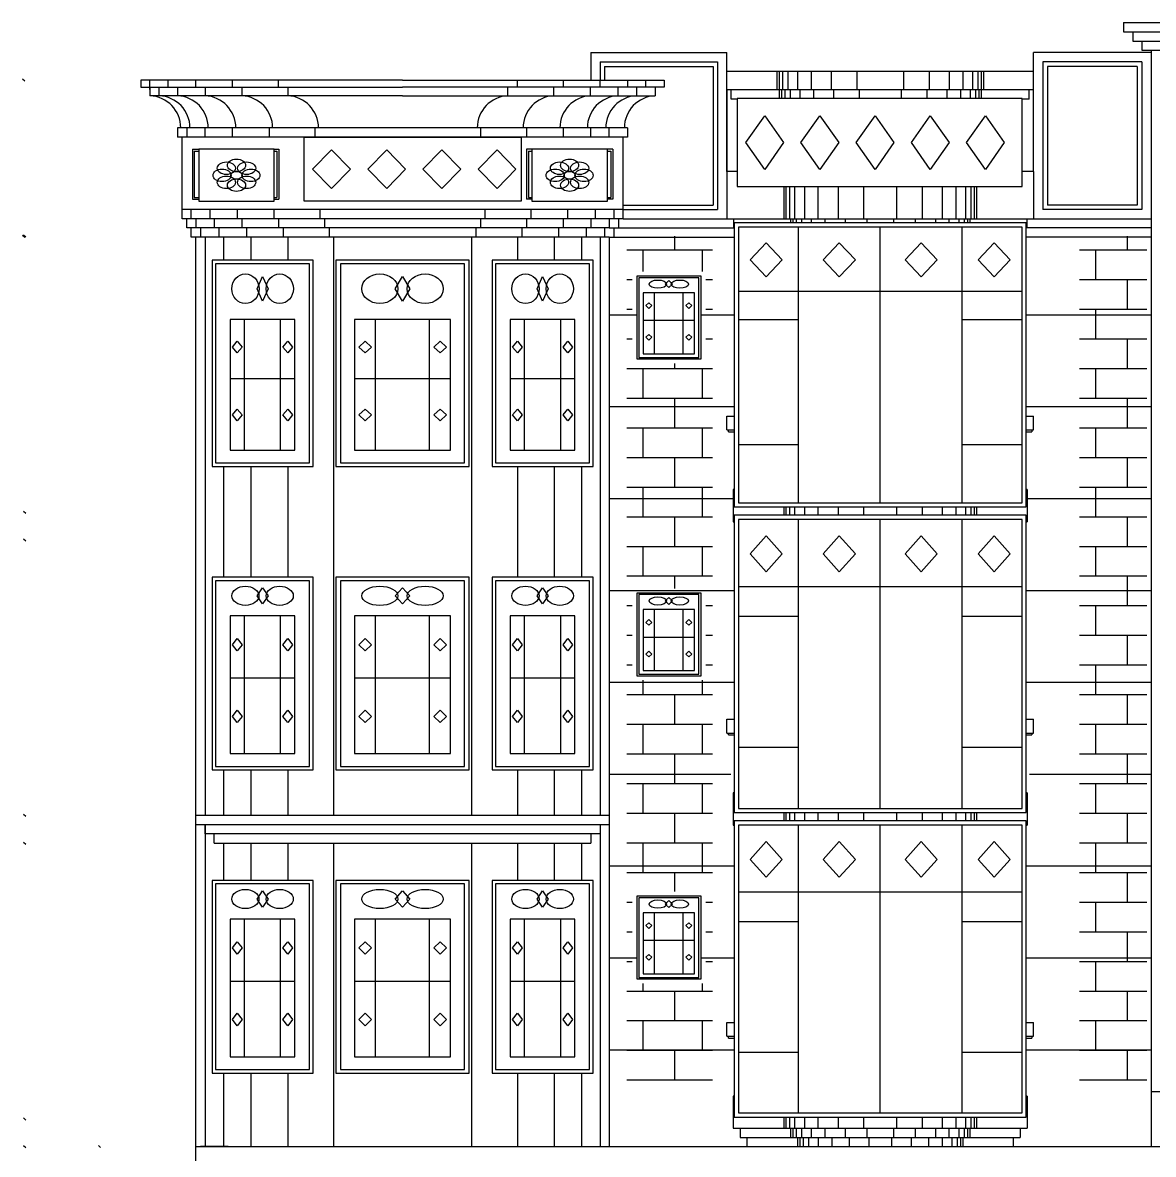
# Model space of a CAD drawing. Header units: inches. Extents: x 330 to 939, y 702 to 1608.
# Drawn here: x 651.5 to 762.1, y 758.8 to 869.5 of the extents above; entities that cross this region are included whole.
import ezdxf

# ---------------------------------------------------------------- set-up
doc = ezdxf.new("R2010")
doc.units = ezdxf.units.IN
doc.header["$MEASUREMENT"] = 0
for name, color, linetype, lineweight in [('01_EXISTING_RETAINED', 7, 'Continuous', 25), ('02_NEW_FACADE', 7, 'Continuous', 25), ('03_NEW_WINDOWS', 7, 'Continuous', 25), ('04_GLAZED_ENCLOSURES', 7, 'Continuous', 25)]:
    doc.layers.add(name, color=color, linetype=linetype, lineweight=lineweight)

# ---------------------------------------------------------------- blocks, each defined once
blk = doc.blocks.new('C_ENCLOSURE_01')
at = {"layer": '04_GLAZED_ENCLOSURES'}
for points in [[(14.3, -14.5), (14.3, 14.5), (-14.3, 14.5), (-14.3, -14.5)], [(13.88, -14.08), (13.88, 14.08), (-13.88, 14.08), (-13.88, -14.08)], [(-12.727, 10.73), (-11.154, 12.47), (-9.581, 10.73), (-11.154, 8.99)], [(-5.577, 10.73), (-4.004, 12.47), (-2.431, 10.73), (-4.004, 8.99)], [(2.431, 10.73), (4.004, 12.47), (5.577, 10.73), (4.004, 8.99)], [(9.581, 10.73), (11.154, 12.47), (12.727, 10.73), (11.154, 8.99)]]:
    blk.add_lwpolyline(points, close=True, dxfattribs=at)
for points in [[(-8.008, -14.08), (-8.008, 14.08)], [(0, -14.08), (0, 14.08)], [(8.008, -14.08), (8.008, 14.08)], [(-13.88, 7.54), (13.88, 7.54)], [(-13.88, 4.64), (-8.008, 4.64)], [(8.008, 4.64), (13.88, 4.64)], [(-13.88, -8.12), (-8.008, -8.12)], [(8.008, -8.12), (13.88, -8.12)]]:
    blk.add_lwpolyline(points, dxfattribs=at)
blk = doc.blocks.new('C_ENCLOSURE_02')
at = {"layer": '04_GLAZED_ENCLOSURES'}
for points in [[(14.3, -14.55), (14.3, 14.55), (-14.3, 14.55), (-14.3, -14.55)], [(13.88, -14.13), (13.88, 14.13), (-13.88, 14.13), (-13.88, -14.13)], [(-12.727, 10.767), (-11.154, 12.513), (-9.581, 10.767), (-11.154, 9.021)], [(-5.577, 10.767), (-4.004, 12.513), (-2.431, 10.767), (-4.004, 9.021)], [(2.431, 10.767), (4.004, 12.513), (5.577, 10.767), (4.004, 9.021)], [(9.581, 10.767), (11.154, 12.513), (12.727, 10.767), (11.154, 9.021)]]:
    blk.add_lwpolyline(points, close=True, dxfattribs=at)
for points in [[(-8.008, -14.13), (-8.008, 14.13)], [(0, -14.13), (0, 14.13)], [(8.008, -14.13), (8.008, 14.13)], [(-13.88, 7.566), (13.88, 7.566)], [(-13.88, 4.656), (-8.008, 4.656)], [(8.008, 4.656), (13.88, 4.656)], [(-13.88, -8.148), (-8.008, -8.148)], [(8.008, -8.148), (13.88, -8.148)]]:
    blk.add_lwpolyline(points, dxfattribs=at)
blk = doc.blocks.new('C_ENCLOSURE_03')
at = {"layer": '04_GLAZED_ENCLOSURES'}
for points in [[(14.3, -13.9), (14.3, 13.9), (-14.3, 13.9), (-14.3, -13.9)], [(13.88, -13.48), (13.88, 13.48), (-13.88, 13.48), (-13.88, -13.48)], [(-12.727, 10.286), (-11.154, 11.954), (-9.581, 10.286), (-11.154, 8.618)], [(-5.577, 10.286), (-4.004, 11.954), (-2.431, 10.286), (-4.004, 8.618)], [(2.431, 10.286), (4.004, 11.954), (5.577, 10.286), (4.004, 8.618)], [(9.581, 10.286), (11.154, 11.954), (12.727, 10.286), (11.154, 8.618)]]:
    blk.add_lwpolyline(points, close=True, dxfattribs=at)
for points in [[(-8.008, -13.48), (-8.008, 13.48)], [(0, -13.48), (0, 13.48)], [(8.008, -13.48), (8.008, 13.48)], [(-13.88, 7.228), (13.88, 7.228)], [(-13.88, 4.448), (-8.008, 4.448)], [(8.008, 4.448), (13.88, 4.448)], [(-13.88, -7.784), (-8.008, -7.784)], [(8.008, -7.784), (13.88, -7.784)]]:
    blk.add_lwpolyline(points, dxfattribs=at)
blk = doc.blocks.new('C_WINDOW_01')
at = {"layer": '03_NEW_WINDOWS'}
for points in [[(4.94, -9.42), (4.94, 9.42), (-4.94, 9.42), (-4.94, -9.42)], [(4.6, -9.08), (4.6, 9.08), (-4.6, 9.08), (-4.6, -9.08)], [(-0.54, 7.61), (0, 8.4), (0.54, 7.61), (0, 6.82)], [(3.16, -7.82), (3.16, 5.65), (-3.16, 5.65), (-3.16, -7.82)], [(-2.94, 2.82), (-2.47, 3.43), (-2, 2.82), (-2.47, 2.22)], [(2, 2.82), (2.47, 3.43), (2.94, 2.82), (2.47, 2.22)], [(-2.94, -4.18), (-2.47, -3.57), (-2, -4.18), (-2.47, -4.79)], [(2, -4.18), (2.47, -3.57), (2.94, -4.18), (2.47, -4.79)]]:
    blk.add_lwpolyline(points, close=True, dxfattribs=at)
for points in [[(-1.77, -7.82), (-1.77, 5.65)], [(1.77, -7.82), (1.77, 5.65)], [(-3.16, -0.41), (3.16, -0.41)]]:
    blk.add_lwpolyline(points, dxfattribs=at)
for centre in [(-1.68, 7.61), (1.68, 7.61)]:
    blk.add_ellipse(centre, major_axis=(1.33, 0), ratio=0.705486, dxfattribs=at)
blk = doc.blocks.new('C_WINDOW_02')
at = {"layer": '03_NEW_WINDOWS'}
for points in [[(4.94, -9.42), (4.94, 9.42), (-4.94, 9.42), (-4.94, -9.42)], [(4.6, -9.08), (4.6, 9.08), (-4.6, 9.08), (-4.6, -9.08)], [(-0.54, 7.61), (0, 8.4), (0.54, 7.61), (0, 6.82)], [(3.16, -7.82), (3.16, 5.65), (-3.16, 5.65), (-3.16, -7.82)], [(-2.94, 2.82), (-2.47, 3.43), (-2, 2.82), (-2.47, 2.22)], [(2, 2.82), (2.47, 3.43), (2.94, 2.82), (2.47, 2.22)], [(-2.94, -4.18), (-2.47, -3.57), (-2, -4.18), (-2.47, -4.79)], [(2, -4.18), (2.47, -3.57), (2.94, -4.18), (2.47, -4.79)]]:
    blk.add_lwpolyline(points, close=True, dxfattribs=at)
for points in [[(-1.77, -7.82), (-1.77, 5.65)], [(1.77, -7.82), (1.77, 5.65)], [(-3.16, -0.41), (3.16, -0.41)]]:
    blk.add_lwpolyline(points, dxfattribs=at)
for centre in [(-1.68, 7.61), (1.68, 7.61)]:
    blk.add_ellipse(centre, major_axis=(1.33, 0), ratio=0.705482, dxfattribs=at)
blk = doc.blocks.new('C_WINDOW_03')
at = {"layer": '03_NEW_WINDOWS'}
for points in [[(4.94, -10.09), (4.94, 10.09), (-4.94, 10.09), (-4.94, -10.09)], [(4.6, -9.73), (4.6, 9.73), (-4.6, 9.73), (-4.6, -9.73)], [(-0.54, 7.31), (0, 8.52), (0.54, 7.31), (0, 6.09)], [(3.16, -8.49), (3.16, 4.29), (-3.16, 4.29), (-3.16, -8.49)], [(-2.94, 1.61), (-2.47, 2.18), (-2, 1.61), (-2.47, 1.03)], [(2, 1.61), (2.47, 2.18), (2.94, 1.61), (2.47, 1.03)], [(-2.94, -5.04), (-2.47, -4.46), (-2, -5.04), (-2.47, -5.61)], [(2, -5.04), (2.47, -4.46), (2.94, -5.04), (2.47, -5.61)]]:
    blk.add_lwpolyline(points, close=True, dxfattribs=at)
for points in [[(-1.77, -8.49), (-1.77, 4.29)], [(1.77, -8.49), (1.77, 4.29)], [(-3.16, -1.46), (3.16, -1.46)]]:
    blk.add_lwpolyline(points, dxfattribs=at)
for centre in [(-1.68, 7.31), (1.68, 7.31)]:
    blk.add_ellipse(centre, major_axis=(0, 1.45), ratio=0.920588, dxfattribs=at)
blk = doc.blocks.new('C_WINDOW_04')
at = {"layer": '03_NEW_WINDOWS'}
for points in [[(6.53, -9.42), (6.53, 9.42), (-6.53, 9.42), (-6.53, -9.42)], [(6.07, -9.08), (6.07, 9.08), (-6.07, 9.08), (-6.07, -9.08)], [(-0.72, 7.61), (0, 8.4), (0.72, 7.61), (0, 6.82)], [(4.7, -7.82), (4.7, 5.65), (-4.7, 5.65), (-4.7, -7.82)], [(-4.29, 2.82), (-3.67, 3.43), (-3.05, 2.82), (-3.67, 2.22)], [(3.05, 2.82), (3.67, 3.43), (4.29, 2.82), (3.67, 2.22)], [(-4.29, -4.18), (-3.67, -3.57), (-3.05, -4.18), (-3.67, -4.79)], [(3.05, -4.18), (3.67, -3.57), (4.29, -4.18), (3.67, -4.79)]]:
    blk.add_lwpolyline(points, close=True, dxfattribs=at)
for points in [[(-2.63, -7.82), (-2.63, 5.65)], [(2.63, -7.82), (2.63, 5.65)], [(-4.7, -0.41), (4.7, -0.41)]]:
    blk.add_lwpolyline(points, dxfattribs=at)
for centre in [(-2.22, 7.61), (2.22, 7.61)]:
    blk.add_ellipse(centre, major_axis=(1.76, 0), ratio=0.533968, dxfattribs=at)
blk = doc.blocks.new('C_WINDOW_05')
at = {"layer": '03_NEW_WINDOWS'}
for points in [[(6.53, -9.42), (6.53, 9.42), (-6.53, 9.42), (-6.53, -9.42)], [(6.07, -9.08), (6.07, 9.08), (-6.07, 9.08), (-6.07, -9.08)], [(-0.72, 7.61), (0, 8.4), (0.72, 7.61), (0, 6.82)], [(4.7, -7.82), (4.7, 5.65), (-4.7, 5.65), (-4.7, -7.82)], [(-4.29, 2.82), (-3.67, 3.43), (-3.05, 2.82), (-3.67, 2.22)], [(3.05, 2.82), (3.67, 3.43), (4.29, 2.82), (3.67, 2.22)], [(-4.29, -4.18), (-3.67, -3.57), (-3.05, -4.18), (-3.67, -4.79)], [(3.05, -4.18), (3.67, -3.57), (4.29, -4.18), (3.67, -4.79)]]:
    blk.add_lwpolyline(points, close=True, dxfattribs=at)
for points in [[(-2.63, -7.82), (-2.63, 5.65)], [(2.63, -7.82), (2.63, 5.65)], [(-4.7, -0.41), (4.7, -0.41)]]:
    blk.add_lwpolyline(points, dxfattribs=at)
for centre in [(-2.22, 7.61), (2.22, 7.61)]:
    blk.add_ellipse(centre, major_axis=(1.76, 0), ratio=0.533965, dxfattribs=at)
blk = doc.blocks.new('C_WINDOW_06')
at = {"layer": '03_NEW_WINDOWS'}
for points in [[(6.53, -10.09), (6.53, 10.09), (-6.53, 10.09), (-6.53, -10.09)], [(6.07, -9.73), (6.07, 9.73), (-6.07, 9.73), (-6.07, -9.73)], [(-0.72, 7.31), (0, 8.52), (0.72, 7.31), (0, 6.09)], [(4.7, -8.49), (4.7, 4.29), (-4.7, 4.29), (-4.7, -8.49)], [(-4.29, 1.61), (-3.67, 2.18), (-3.05, 1.61), (-3.67, 1.03)], [(3.05, 1.61), (3.67, 2.18), (4.29, 1.61), (3.67, 1.03)], [(-4.29, -5.04), (-3.67, -4.46), (-3.05, -5.04), (-3.67, -5.61)], [(3.05, -5.04), (3.67, -4.46), (4.29, -5.04), (3.67, -5.61)]]:
    blk.add_lwpolyline(points, close=True, dxfattribs=at)
for points in [[(-2.63, -8.49), (-2.63, 4.29)], [(2.63, -8.49), (2.63, 4.29)], [(-4.7, -1.46), (4.7, -1.46)]]:
    blk.add_lwpolyline(points, dxfattribs=at)
for centre in [(-2.22, 7.31), (2.22, 7.31)]:
    blk.add_ellipse(centre, major_axis=(1.76, 0), ratio=0.82217, dxfattribs=at)
blk = doc.blocks.new('C_WINDOW_07')
at = {"layer": '03_NEW_WINDOWS'}
for points in [[(4.94, -9.42), (4.94, 9.42), (-4.94, 9.42), (-4.94, -9.42)], [(4.6, -9.08), (4.6, 9.08), (-4.6, 9.08), (-4.6, -9.08)], [(-0.54, 7.61), (0, 8.4), (0.54, 7.61), (0, 6.82)], [(3.16, -7.82), (3.16, 5.65), (-3.16, 5.65), (-3.16, -7.82)], [(-2.94, 2.82), (-2.47, 3.43), (-2, 2.82), (-2.47, 2.22)], [(2, 2.82), (2.47, 3.43), (2.94, 2.82), (2.47, 2.22)], [(-2.94, -4.18), (-2.47, -3.57), (-2, -4.18), (-2.47, -4.79)], [(2, -4.18), (2.47, -3.57), (2.94, -4.18), (2.47, -4.79)]]:
    blk.add_lwpolyline(points, close=True, dxfattribs=at)
for points in [[(-1.77, -7.82), (-1.77, 5.65)], [(1.77, -7.82), (1.77, 5.65)], [(-3.16, -0.41), (3.16, -0.41)]]:
    blk.add_lwpolyline(points, dxfattribs=at)
for centre in [(-1.68, 7.61), (1.68, 7.61)]:
    blk.add_ellipse(centre, major_axis=(1.33, 0), ratio=0.705493, dxfattribs=at)
blk = doc.blocks.new('C_WINDOW_08')
at = {"layer": '03_NEW_WINDOWS'}
for points in [[(4.94, -9.42), (4.94, 9.42), (-4.94, 9.42), (-4.94, -9.42)], [(4.6, -9.08), (4.6, 9.08), (-4.6, 9.08), (-4.6, -9.08)], [(-0.54, 7.61), (0, 8.4), (0.54, 7.61), (0, 6.82)], [(3.16, -7.82), (3.16, 5.65), (-3.16, 5.65), (-3.16, -7.82)], [(-2.94, 2.82), (-2.47, 3.43), (-2, 2.82), (-2.47, 2.22)], [(2, 2.82), (2.47, 3.43), (2.94, 2.82), (2.47, 2.22)], [(-2.94, -4.18), (-2.47, -3.57), (-2, -4.18), (-2.47, -4.79)], [(2, -4.18), (2.47, -3.57), (2.94, -4.18), (2.47, -4.79)]]:
    blk.add_lwpolyline(points, close=True, dxfattribs=at)
for points in [[(-1.77, -7.82), (-1.77, 5.65)], [(1.77, -7.82), (1.77, 5.65)], [(-3.16, -0.41), (3.16, -0.41)]]:
    blk.add_lwpolyline(points, dxfattribs=at)
for centre in [(-1.68, 7.61), (1.68, 7.61)]:
    blk.add_ellipse(centre, major_axis=(1.33, 0), ratio=0.705489, dxfattribs=at)
blk = doc.blocks.new('C_WINDOW_09')
at = {"layer": '03_NEW_WINDOWS'}
for points in [[(4.94, -10.09), (4.94, 10.09), (-4.94, 10.09), (-4.94, -10.09)], [(4.6, -9.73), (4.6, 9.73), (-4.6, 9.73), (-4.6, -9.73)], [(-0.54, 7.31), (0, 8.52), (0.54, 7.31), (0, 6.09)], [(3.16, -8.49), (3.16, 4.29), (-3.16, 4.29), (-3.16, -8.49)], [(-2.94, 1.61), (-2.47, 2.18), (-2, 1.61), (-2.47, 1.03)], [(2, 1.61), (2.47, 2.18), (2.94, 1.61), (2.47, 1.03)], [(-2.94, -5.04), (-2.47, -4.46), (-2, -5.04), (-2.47, -5.61)], [(2, -5.04), (2.47, -4.46), (2.94, -5.04), (2.47, -5.61)]]:
    blk.add_lwpolyline(points, close=True, dxfattribs=at)
for points in [[(-1.77, -8.49), (-1.77, 4.29)], [(1.77, -8.49), (1.77, 4.29)], [(-3.16, -1.46), (3.16, -1.46)]]:
    blk.add_lwpolyline(points, dxfattribs=at)
for centre in [(-1.68, 7.31), (1.68, 7.31)]:
    blk.add_ellipse(centre, major_axis=(0, 1.45), ratio=0.920579, dxfattribs=at)
blk = doc.blocks.new('C_WINDOW_23')
at = {"layer": '03_NEW_WINDOWS'}
for points in [[(3.15, -4.04), (3.15, 4.05), (-3.15, 4.05), (-3.15, -4.04)], [(2.93, -3.9), (2.93, 3.9), (-2.93, 3.9), (-2.93, -3.9)], [(-0.35, 3.27), (0, 3.61), (0.35, 3.27), (0, 2.93)], [(2.52, -3.54), (2.52, 2.43), (-2.52, 2.43), (-2.52, -3.54)], [(-2.26, 1.17), (-1.96, 1.44), (-1.66, 1.17), (-1.96, 0.9)], [(1.66, 1.17), (1.96, 1.44), (2.26, 1.17), (1.96, 0.9)], [(-2.26, -1.93), (-1.96, -1.66), (-1.66, -1.93), (-1.96, -2.2)], [(1.66, -1.93), (1.96, -1.66), (2.26, -1.93), (1.96, -2.2)]]:
    blk.add_lwpolyline(points, close=True, dxfattribs=at)
for points in [[(-1.41, -3.54), (-1.41, 2.43)], [(1.41, -3.54), (1.41, 2.43)], [(-2.52, -0.26), (2.52, -0.26)]]:
    blk.add_lwpolyline(points, dxfattribs=at)
for centre in [(-1.07, 3.27), (1.07, 3.27)]:
    blk.add_ellipse(centre, major_axis=(0.849, 0), ratio=0.476192, dxfattribs=at)
blk = doc.blocks.new('C_WINDOW_24')
at = {"layer": '03_NEW_WINDOWS'}
for points in [[(3.15, -4.05), (3.15, 4.04), (-3.15, 4.04), (-3.15, -4.05)], [(2.93, -3.9), (2.93, 3.9), (-2.93, 3.9), (-2.93, -3.9)], [(-0.35, 3.27), (0, 3.61), (0.35, 3.27), (0, 2.93)], [(2.52, -3.55), (2.52, 2.43), (-2.52, 2.43), (-2.52, -3.55)], [(-2.26, 1.17), (-1.96, 1.44), (-1.66, 1.17), (-1.96, 0.9)], [(1.66, 1.17), (1.96, 1.44), (2.26, 1.17), (1.96, 0.9)], [(-2.26, -1.93), (-1.96, -1.66), (-1.66, -1.93), (-1.96, -2.2)], [(1.66, -1.93), (1.96, -1.66), (2.26, -1.93), (1.96, -2.2)]]:
    blk.add_lwpolyline(points, close=True, dxfattribs=at)
for points in [[(-1.41, -3.55), (-1.41, 2.43)], [(1.41, -3.55), (1.41, 2.43)], [(-2.52, -0.26), (2.52, -0.26)]]:
    blk.add_lwpolyline(points, dxfattribs=at)
for centre in [(-1.07, 3.27), (1.07, 3.27)]:
    blk.add_ellipse(centre, major_axis=(0.849, 0), ratio=0.476192, dxfattribs=at)
blk = doc.blocks.new('C_WINDOW_25')
at = {"layer": '03_NEW_WINDOWS'}
for points in [[(3.15, -4.05), (3.15, 4.04), (-3.15, 4.04), (-3.15, -4.05)], [(2.93, -3.9), (2.93, 3.9), (-2.93, 3.9), (-2.93, -3.9)], [(-0.35, 3.27), (0, 3.61), (0.35, 3.27), (0, 2.93)], [(2.52, -3.55), (2.52, 2.43), (-2.52, 2.43), (-2.52, -3.55)], [(-2.26, 1.17), (-1.96, 1.44), (-1.66, 1.17), (-1.96, 0.9)], [(1.66, 1.17), (1.96, 1.44), (2.26, 1.17), (1.96, 0.9)], [(-2.26, -1.93), (-1.96, -1.66), (-1.66, -1.93), (-1.96, -2.2)], [(1.66, -1.93), (1.96, -1.66), (2.26, -1.93), (1.96, -2.2)]]:
    blk.add_lwpolyline(points, close=True, dxfattribs=at)
for points in [[(-1.41, -3.55), (-1.41, 2.43)], [(1.41, -3.55), (1.41, 2.43)], [(-2.52, -0.26), (2.52, -0.26)]]:
    blk.add_lwpolyline(points, dxfattribs=at)
for centre in [(-1.07, 3.27), (1.07, 3.27)]:
    blk.add_ellipse(centre, major_axis=(0.849, 0), ratio=0.476192, dxfattribs=at)

msp = doc.modelspace()

# ---------------------------------------------------------------- linework, layer by layer
at = {"layer": '01_EXISTING_RETAINED'}
for p, q in [((759.22, 869.53), (781.88, 869.53)), ((759.22, 869.53), (759.22, 868.63)), ((759.22, 868.63), (781.88, 868.63)), ((760.12, 868.63), (760.12, 867.73)), ((760.12, 867.73), (780.98, 867.73)), ((761.01, 867.73), (761.01, 866.83)), ((707.08, 866.6), (707.08, 863.9)), ((707.08, 866.6), (720.38, 866.6)), ((720.38, 854.97), (720.38, 866.6)), ((761.91, 866.6), (750.42, 866.6)), ((750.42, 854.97), (750.42, 866.6)), ((761.01, 866.83), (780.08, 866.83)), ((761.91, 866.83), (761.91, 759.58)), ((707.98, 865.7), (707.98, 863.9)), ((707.98, 865.7), (719.49, 865.7)), ((708.43, 865.25), (708.43, 863.9)), ((708.43, 865.25), (719.04, 865.25)), ((719.04, 865.25), (719.04, 851.69)), ((719.49, 865.7), (719.49, 851.24)), ((750.42, 864.75), (720.38, 864.75)), ((725.28, 864.75), (725.28, 862.95)), ((725.51, 864.75), (725.51, 862.95)), ((725.84, 864.75), (725.84, 862.95)), ((726.35, 864.75), (726.35, 862.95)), ((727.31, 864.75), (727.31, 862.95)), ((728.63, 864.75), (728.63, 862.95)), ((730.61, 864.75), (730.61, 862.95)), ((733.11, 864.75), (733.11, 862.95)), ((737.69, 864.75), (737.69, 862.95)), ((740.19, 864.75), (740.19, 862.95)), ((742.16, 864.75), (742.16, 862.95)), ((743.49, 864.75), (743.49, 862.95)), ((744.45, 864.75), (744.45, 862.95)), ((744.96, 864.75), (744.96, 862.95)), ((745.29, 864.75), (745.29, 862.95)), ((745.51, 864.75), (745.51, 862.95)), ((761.01, 865.7), (751.31, 865.7)), ((751.31, 865.7), (751.31, 851.24)), ((760.56, 865.25), (751.76, 865.25)), ((751.76, 865.25), (751.76, 851.69)), ((760.56, 865.25), (760.56, 851.69)), ((761.01, 865.7), (761.01, 851.24)), ((651.67, 863.8), (651.47, 864)), ((688.64, 863.9), (663.04, 863.9)), ((663.04, 863.9), (663.04, 863.23)), ((663.93, 863), (663.93, 863.9)), ((665.73, 863.23), (665.73, 863.9)), ((668.43, 863.23), (668.43, 863.9)), ((672.02, 863.23), (672.02, 863.9)), ((676.52, 863.23), (676.52, 863.9)), ((688.66, 863.9), (714.27, 863.9)), ((699.87, 863.9), (699.87, 863.23)), ((704.36, 863.9), (704.36, 863.23)), ((707.96, 863.9), (707.96, 863.23)), ((710.66, 863.9), (710.66, 863.23)), ((712.45, 863.23), (712.45, 863.9)), ((714.27, 863.9), (714.27, 863.23)), ((663.04, 863.23), (688.64, 863.23)), ((663.93, 863.23), (663.93, 862.37)), ((664.83, 862.37), (664.83, 863.23)), ((666.63, 863.23), (666.63, 862.37)), ((669.33, 863.23), (669.33, 862.37)), ((672.92, 863.23), (672.92, 862.37)), ((677.42, 863.23), (677.42, 862.37)), ((714.27, 863.23), (688.66, 863.23)), ((698.97, 862.37), (698.97, 863.23)), ((703.47, 862.37), (703.47, 863.23)), ((707.06, 862.37), (707.06, 863.23)), ((709.76, 862.37), (709.76, 863.23)), ((711.56, 863.23), (711.56, 862.37)), ((713.37, 863.23), (713.37, 862.37)), ((750.42, 862.95), (720.38, 862.95)), ((720.38, 862.95), (720.38, 850.34)), ((720.83, 862.05), (720.83, 862.95)), ((725.51, 862.95), (725.51, 862.1)), ((725.73, 862.95), (725.73, 862.1)), ((726.06, 862.95), (726.06, 862.1)), ((726.58, 862.95), (726.58, 862.1)), ((727.53, 862.95), (727.53, 862.1)), ((728.86, 862.95), (728.86, 862.1)), ((730.83, 862.95), (730.83, 862.1)), ((733.33, 862.95), (733.33, 862.1)), ((737.46, 862.95), (737.46, 862.1)), ((739.96, 862.95), (739.96, 862.1)), ((741.93, 862.95), (741.93, 862.1)), ((743.26, 862.95), (743.26, 862.1)), ((744.21, 862.95), (744.21, 862.1)), ((744.73, 862.95), (744.73, 862.1)), ((745.06, 862.95), (745.06, 862.1)), ((745.28, 862.95), (745.28, 862.1)), ((749.97, 862.05), (749.97, 862.95)), ((688.64, 862.37), (663.93, 862.37)), ((688.66, 862.37), (713.37, 862.37)), ((721.4, 862.05), (720.83, 862.05)), ((749.97, 862.05), (749.3, 862.05)), ((710.68, 859.23), (666.63, 859.23)), ((666.63, 859.23), (666.63, 858.33)), ((667.53, 859.23), (667.53, 858.33)), ((669.33, 858.33), (669.33, 859.23)), ((672.02, 858.33), (672.02, 859.23)), ((675.62, 858.33), (675.62, 859.23)), ((680.11, 858.33), (680.11, 859.23)), ((696.27, 859.23), (696.27, 858.33)), ((700.77, 859.23), (700.77, 858.33)), ((704.36, 859.23), (704.36, 858.33)), ((707.06, 859.23), (707.06, 858.33)), ((708.86, 858.33), (708.86, 859.23)), ((710.68, 859.23), (710.68, 858.33)), ((710.68, 858.33), (666.63, 858.33)), ((667.08, 850.34), (667.08, 858.33)), ((710.23, 850.34), (710.23, 858.33)), ((668.08, 857.15), (668.7, 857.15)), ((668.08, 857.15), (668.08, 852.25)), ((668.27, 856.96), (668.27, 852.44)), ((668.27, 856.96), (668.7, 856.96)), ((676.1, 857.15), (676.55, 857.15)), ((676.1, 856.96), (676.36, 856.96)), ((676.36, 856.96), (676.36, 852.44)), ((676.55, 857.15), (676.55, 852.25)), ((700.78, 857.15), (700.78, 852.25)), ((701.3, 857.15), (700.78, 857.15)), ((700.97, 856.96), (701.3, 856.96)), ((700.97, 856.96), (700.97, 852.44)), ((709.24, 857.15), (708.7, 857.15)), ((708.7, 856.96), (709.05, 856.96)), ((709.05, 856.96), (709.05, 852.44)), ((709.24, 857.15), (709.24, 852.25)), ((721.4, 854.97), (720.38, 854.97)), ((750.42, 854.97), (749.3, 854.97)), ((750.42, 854.97), (750.42, 850.34)), ((725.96, 853.5), (725.96, 850.34)), ((726.18, 853.5), (726.18, 850.34)), ((726.51, 853.5), (726.51, 850.34)), ((727.03, 853.5), (727.03, 850.34)), ((727.98, 853.5), (727.98, 850.34)), ((729.31, 853.5), (729.31, 850.34)), ((731.28, 853.5), (731.28, 850.34)), ((733.78, 853.5), (733.78, 850.34)), ((737.01, 853.5), (737.01, 850.34)), ((739.51, 853.5), (739.51, 850.34)), ((741.48, 853.5), (741.48, 850.34)), ((742.81, 853.5), (742.81, 850.34)), ((743.76, 853.5), (743.76, 850.34)), ((744.28, 853.5), (744.28, 850.34)), ((744.61, 853.5), (744.61, 850.34)), ((744.83, 853.5), (744.83, 850.34)), ((668.08, 852.25), (668.7, 852.25)), ((668.27, 852.44), (668.7, 852.44)), ((676.1, 852.44), (676.36, 852.44)), ((676.1, 852.25), (676.55, 852.25)), ((701.3, 852.25), (700.78, 852.25)), ((700.97, 852.44), (701.3, 852.44)), ((708.7, 852.44), (709.05, 852.44)), ((709.24, 852.25), (708.7, 852.25)), ((710.23, 851.69), (719.04, 851.69)), ((760.56, 851.69), (751.76, 851.69)), ((710.23, 851.24), (667.08, 851.24)), ((710.23, 850.34), (667.08, 850.34)), ((667.53, 849.45), (667.53, 850.34)), ((667.98, 850.34), (667.98, 851.24)), ((668.43, 850.34), (668.43, 849.45)), ((669.78, 851.24), (669.78, 850.34)), ((670.23, 850.34), (670.23, 849.45)), ((672.47, 851.24), (672.47, 850.34)), ((672.92, 850.34), (672.92, 849.45)), ((676.07, 851.24), (676.07, 850.34)), ((676.52, 850.34), (676.52, 849.45)), ((680.56, 851.24), (680.56, 850.34)), ((681.01, 850.34), (681.01, 849.45)), ((696.29, 850.34), (696.29, 849.45)), ((696.74, 850.34), (696.74, 851.24)), ((700.79, 850.34), (700.79, 849.45)), ((701.24, 850.34), (701.24, 851.24)), ((704.38, 850.34), (704.38, 849.45)), ((704.83, 850.34), (704.83, 851.24)), ((707.08, 850.34), (707.08, 849.45)), ((707.53, 850.34), (707.53, 851.24)), ((708.88, 850.34), (708.88, 849.45)), ((709.33, 851.24), (709.33, 850.34)), ((709.78, 850.34), (709.78, 849.45)), ((710.23, 851.24), (719.49, 851.24)), ((710.23, 850.34), (761.91, 850.34)), ((721.06, 850.34), (721.06, 849.45)), ((726.63, 850.34), (726.63, 849.97)), ((726.85, 850.34), (726.85, 849.97)), ((727.19, 850.34), (727.19, 849.97)), ((727.7, 850.34), (727.7, 849.97)), ((728.66, 850.34), (728.66, 849.97)), ((729.98, 850.34), (729.98, 849.97)), ((731.96, 850.34), (731.96, 849.97)), ((734.1, 850.34), (734.1, 849.97)), ((736.69, 850.34), (736.69, 849.97)), ((738.83, 850.34), (738.83, 849.97)), ((740.81, 850.34), (740.81, 849.97)), ((742.13, 850.34), (742.13, 849.97)), ((743.09, 850.34), (743.09, 849.97)), ((743.61, 850.34), (743.61, 849.97)), ((743.94, 850.34), (743.94, 849.97)), ((744.16, 850.34), (744.16, 849.97)), ((749.74, 850.34), (749.74, 849.45)), ((761.01, 851.24), (751.31, 851.24)), ((708.88, 849.45), (667.53, 849.45)), ((667.98, 848.55), (667.98, 849.45)), ((668.88, 849.45), (668.88, 848.55)), ((670.68, 849.45), (670.68, 848.55)), ((673.37, 849.45), (673.37, 848.55)), ((676.97, 849.45), (676.97, 848.55)), ((681.46, 849.45), (681.46, 848.55)), ((695.84, 849.45), (695.84, 848.55)), ((700.34, 849.45), (700.34, 848.55)), ((703.93, 849.45), (703.93, 848.55)), ((706.63, 849.45), (706.63, 848.55)), ((708.43, 849.45), (708.43, 848.55)), ((708.88, 849.45), (721.06, 849.45)), ((709.33, 849.45), (709.33, 848.55)), ((721.06, 849.45), (721.08, 849.45)), ((749.74, 849.45), (749.72, 849.45)), ((761.91, 849.45), (749.74, 849.45)), ((651.47, 848.74), (651.67, 848.54)), ((651.77, 848.54), (651.57, 848.74)), ((708.88, 848.55), (667.98, 848.55)), ((668.43, 702.93), (668.43, 848.55)), ((669.33, 848.55), (669.33, 791.96)), ((671.13, 848.55), (671.13, 846.29)), ((673.82, 848.55), (673.82, 846.29)), ((677.42, 848.55), (677.42, 846.29)), ((681.91, 848.55), (681.91, 791.96)), ((695.4, 848.55), (695.4, 791.96)), ((699.89, 848.55), (699.89, 846.29)), ((703.49, 848.55), (703.49, 846.29)), ((706.18, 848.55), (706.18, 846.29)), ((707.98, 848.55), (707.98, 791.96)), ((708.88, 848.55), (708.88, 759.58)), ((708.88, 848.55), (721.08, 848.55)), ((761.91, 848.55), (749.72, 848.55)), ((711.56, 840.93), (708.88, 840.93)), ((721.08, 840.93), (717.88, 840.93)), ((761.91, 840.93), (749.72, 840.93)), ((721.08, 831.94), (708.88, 831.94)), ((761.91, 831.94), (749.72, 831.94)), ((720.38, 831.04), (721.08, 831.04)), ((720.38, 829.69), (720.38, 831.04)), ((720.39, 829.69), (720.39, 831.04)), ((749.72, 831.04), (750.42, 831.04)), ((750.41, 829.69), (750.41, 831.04)), ((750.42, 829.69), (750.42, 831.04)), ((720.38, 829.69), (721.08, 829.69)), ((720.56, 829.51), (720.56, 829.69)), ((720.56, 829.51), (721.08, 829.51)), ((749.72, 829.69), (750.42, 829.69)), ((749.72, 829.51), (750.24, 829.51)), ((750.24, 829.69), (750.24, 829.51)), ((671.13, 826.08), (671.13, 815.28)), ((673.82, 826.08), (673.82, 815.28)), ((677.42, 826.08), (677.42, 815.28)), ((699.89, 826.08), (699.89, 815.28)), ((703.49, 826.08), (703.49, 815.28)), ((706.18, 826.08), (706.18, 815.28)), ((721.08, 823.85), (721.01, 823.85)), ((721.01, 823.85), (721.01, 820.7)), ((749.78, 823.85), (749.72, 823.85)), ((749.78, 823.85), (749.78, 820.7)), ((721.01, 822.95), (708.88, 822.95)), ((761.91, 822.95), (749.78, 822.95)), ((651.57, 821.75), (651.77, 821.55)), ((725.96, 822.13), (725.96, 821.37)), ((726.18, 822.13), (726.18, 821.37)), ((726.51, 822.13), (726.51, 821.37)), ((727.03, 822.13), (727.03, 821.37)), ((727.98, 822.13), (727.98, 821.37)), ((729.31, 822.13), (729.31, 821.37)), ((731.28, 822.13), (731.28, 821.37)), ((733.78, 822.13), (733.78, 821.37)), ((737.01, 822.13), (737.01, 821.37)), ((739.51, 822.13), (739.51, 821.37)), ((741.48, 822.13), (741.48, 821.37)), ((742.81, 822.13), (742.81, 821.37)), ((743.76, 822.13), (743.76, 821.37)), ((744.28, 822.13), (744.28, 821.37)), ((744.61, 822.13), (744.61, 821.37)), ((744.83, 822.13), (744.83, 821.37)), ((721.01, 820.7), (721.08, 820.7)), ((749.72, 820.7), (749.78, 820.7)), ((651.57, 819.05), (651.77, 818.85)), ((721.08, 813.96), (708.88, 813.96)), ((761.91, 813.96), (749.72, 813.96)), ((721.08, 804.97), (708.88, 804.97)), ((761.91, 804.97), (749.72, 804.97)), ((708.88, 801.5), (708.88, 800.63)), ((720.38, 800.03), (720.38, 801.38)), ((720.38, 801.38), (721.08, 801.38)), ((720.39, 800.03), (720.39, 801.38)), ((749.72, 801.38), (750.42, 801.38)), ((750.41, 800.03), (750.41, 801.38)), ((750.42, 800.03), (750.42, 801.38)), ((720.38, 800.03), (721.08, 800.03)), ((720.56, 799.85), (720.56, 800.03)), ((720.56, 799.85), (721.08, 799.85)), ((749.72, 800.03), (750.42, 800.03)), ((749.72, 799.85), (750.24, 799.85)), ((750.24, 800.03), (750.24, 799.85)), ((671.13, 796.42), (671.13, 791.96)), ((673.82, 796.42), (673.82, 791.96)), ((677.42, 796.42), (677.42, 791.96)), ((699.89, 796.42), (699.89, 791.96)), ((703.49, 796.42), (703.49, 791.96)), ((706.18, 796.42), (706.18, 791.96)), ((720.78, 795.99), (708.88, 795.99)), ((761.91, 795.99), (750.01, 795.99)), ((721.01, 794.19), (721.01, 791.04)), ((721.08, 794.19), (721.01, 794.19)), ((749.78, 794.19), (749.72, 794.19)), ((749.78, 794.19), (749.78, 791.04)), ((651.77, 791.86), (651.57, 792.06)), ((708.88, 791.96), (668.43, 791.96)), ((725.96, 792.23), (725.96, 791.47)), ((726.18, 792.23), (726.18, 791.47)), ((726.51, 792.23), (726.51, 791.47)), ((727.03, 792.23), (727.03, 791.47)), ((727.98, 792.23), (727.98, 791.47)), ((729.31, 792.23), (729.31, 791.47)), ((731.28, 792.23), (731.28, 791.47)), ((733.78, 792.23), (733.78, 791.47)), ((737.01, 792.23), (737.01, 791.47)), ((739.51, 792.23), (739.51, 791.47)), ((741.48, 792.23), (741.48, 791.47)), ((742.81, 792.23), (742.81, 791.47)), ((743.76, 792.23), (743.76, 791.47)), ((744.28, 792.23), (744.28, 791.47)), ((744.61, 792.23), (744.61, 791.47)), ((744.83, 792.23), (744.83, 791.47)), ((669.33, 791.07), (668.43, 791.07)), ((669.33, 791.07), (669.33, 759.58)), ((669.33, 790.17), (669.33, 791.07)), ((707.98, 791.07), (669.33, 791.07)), ((707.98, 791.07), (707.98, 759.58)), ((708.88, 791.07), (707.98, 791.07)), ((707.98, 791.07), (707.98, 790.17)), ((721.01, 791.04), (721.08, 791.04)), ((749.72, 791.04), (749.78, 791.04)), ((651.57, 789.37), (651.77, 789.17)), ((670.23, 790.17), (669.33, 790.17)), ((670.23, 789.27), (670.23, 790.17)), ((707.08, 790.17), (670.23, 790.17)), ((707.98, 790.17), (707.08, 790.17)), ((707.08, 790.17), (707.08, 789.27)), ((670.23, 789.27), (707.08, 789.27)), ((671.13, 789.27), (671.13, 785.62)), ((673.82, 789.27), (673.82, 785.62)), ((677.42, 789.27), (677.42, 785.62)), ((681.91, 789.27), (681.91, 759.58)), ((695.4, 789.27), (695.4, 759.58)), ((699.89, 789.27), (699.89, 785.62)), ((703.49, 789.27), (703.49, 785.62)), ((706.18, 789.27), (706.18, 785.62)), ((721.08, 787), (708.88, 787)), ((761.91, 787), (749.72, 787)), ((711.56, 778.01), (708.88, 778.01)), ((721.08, 778.01), (717.88, 778.01)), ((761.91, 778.01), (749.72, 778.01)), ((708.88, 771.84), (708.88, 770.97)), ((720.38, 771.72), (721.08, 771.72)), ((720.38, 770.37), (720.38, 771.72)), ((720.39, 770.37), (720.39, 771.72)), ((749.72, 771.72), (750.42, 771.72)), ((750.41, 770.37), (750.41, 771.72)), ((750.42, 770.37), (750.42, 771.72)), ((720.38, 770.37), (721.08, 770.37)), ((720.56, 770.19), (720.56, 770.37)), ((720.56, 770.19), (721.08, 770.19)), ((749.72, 770.37), (750.42, 770.37)), ((749.72, 770.19), (750.24, 770.19)), ((750.24, 770.37), (750.24, 770.19)), ((721.08, 769.02), (708.88, 769.02)), ((761.91, 769.02), (749.72, 769.02)), ((671.13, 766.76), (671.13, 759.58)), ((673.82, 766.76), (673.82, 759.58)), ((677.42, 766.76), (677.42, 759.58)), ((699.89, 766.76), (699.89, 759.58)), ((703.49, 766.76), (703.49, 759.58)), ((706.18, 766.76), (706.18, 759.58)), ((721.08, 764.52), (721.01, 764.52)), ((721.01, 764.52), (721.01, 761.38)), ((749.78, 764.52), (749.72, 764.52)), ((749.78, 764.52), (749.78, 761.38)), ((761.91, 764.97), (782.03, 764.97)), ((651.57, 762.38), (651.77, 762.18)), ((725.96, 762.43), (725.96, 761.38)), ((726.18, 762.43), (726.18, 761.38)), ((726.51, 762.43), (726.51, 761.38)), ((727.03, 762.43), (727.03, 761.38)), ((727.98, 762.43), (727.98, 761.38)), ((729.31, 762.43), (729.31, 761.38)), ((731.28, 762.43), (731.28, 761.38)), ((733.78, 762.43), (733.78, 761.38)), ((737.01, 762.43), (737.01, 761.38)), ((739.51, 762.43), (739.51, 761.38)), ((741.48, 762.43), (741.48, 761.38)), ((742.81, 762.43), (742.81, 761.38)), ((743.76, 762.43), (743.76, 761.38)), ((744.28, 762.43), (744.28, 761.38)), ((744.61, 762.43), (744.61, 761.38)), ((744.83, 762.43), (744.83, 761.38)), ((721.01, 761.38), (749.78, 761.38)), ((721.69, 761.38), (721.69, 760.48)), ((726.63, 761.38), (726.63, 760.48)), ((726.85, 761.38), (726.85, 760.48)), ((727.19, 761.38), (727.19, 760.48)), ((727.7, 761.38), (727.7, 760.48)), ((728.66, 761.38), (728.66, 760.48)), ((729.98, 761.38), (729.98, 760.48)), ((731.96, 761.38), (731.96, 760.48)), ((734.1, 761.38), (734.1, 760.48)), ((736.69, 761.38), (736.69, 760.48)), ((738.83, 761.38), (738.83, 760.48)), ((740.81, 761.38), (740.81, 760.48)), ((742.13, 761.38), (742.13, 760.48)), ((743.09, 761.38), (743.09, 760.48)), ((743.61, 761.38), (743.61, 760.48)), ((743.94, 761.38), (743.94, 760.48)), ((744.16, 761.38), (744.16, 760.48)), ((749.1, 761.38), (749.1, 760.48)), ((651.57, 759.68), (651.77, 759.48)), ((659.1, 759.48), (658.9, 759.68)), ((668.43, 759.58), (932.7, 759.58)), ((671.58, 759.58), (668.88, 759.58)), ((711.73, 759.58), (761.91, 759.58)), ((721.69, 760.48), (749.1, 760.48)), ((722.36, 760.48), (722.36, 759.58)), ((722.36, 759.58), (748.43, 759.58)), ((727.31, 760.48), (727.31, 759.58)), ((727.53, 760.48), (727.53, 759.58)), ((727.86, 760.48), (727.86, 759.58)), ((728.38, 760.48), (728.38, 759.58)), ((729.33, 760.48), (729.33, 759.58)), ((730.66, 760.48), (730.66, 759.58)), ((732.36, 760.48), (732.36, 759.58)), ((734.28, 760.48), (734.28, 759.58)), ((736.51, 760.48), (736.51, 759.58)), ((738.44, 760.48), (738.44, 759.58)), ((740.14, 760.48), (740.14, 759.58)), ((741.46, 760.48), (741.46, 759.58)), ((742.42, 760.48), (742.42, 759.58)), ((742.93, 760.48), (742.93, 759.58)), ((743.26, 760.48), (743.26, 759.58)), ((743.49, 760.48), (743.49, 759.58)), ((748.43, 760.48), (748.43, 759.58))]:
    msp.add_line(p, q, dxfattribs=at)
for centre, start, end in [((663.8, 859.23), 0.0362, 87.5162), ((664.7, 859.23), 0.0362, 87.5162), ((666.49, 859.23), 0.0362, 87.5162), ((669.19, 859.23), 0.0362, 87.5162), ((672.79, 859.23), 0.0362, 87.5162), ((677.28, 859.23), 0.0362, 87.5162), ((699.11, 859.23), 92.4838, 179.9638), ((703.6, 859.23), 92.4838, 179.9638), ((707.2, 859.23), 92.4838, 179.9638), ((709.89, 859.23), 92.4838, 179.9638), ((711.69, 859.23), 92.4838, 179.9638), ((713.51, 859.23), 92.4838, 179.9638)]:
    msp.add_arc(centre, 3.15, start, end, dxfattribs=at)
at = {"layer": '02_NEW_FACADE'}
for points in [[(749.3, 853.5), (749.3, 862.1), (721.4, 862.1), (721.4, 853.5)], [(722.25, 857.8), (724.1, 860.42), (725.95, 857.8), (724.1, 855.18)], [(727.65, 857.8), (729.5, 860.42), (731.35, 857.8), (729.5, 855.18)], [(733.05, 857.8), (734.9, 860.42), (736.75, 857.8), (734.9, 855.18)], [(738.45, 857.8), (740.3, 860.42), (742.15, 857.8), (740.3, 855.18)], [(743.85, 857.8), (745.7, 860.42), (747.55, 857.8), (745.7, 855.18)], [(700.3, 852.1), (700.3, 858.3), (679, 858.3), (679, 852.1)], [(676.1, 852.05), (676.1, 857.15), (668.7, 857.15), (668.7, 852.05)], [(679.85, 855.2), (681.7, 857.09), (683.55, 855.2), (681.7, 853.31)], [(685.25, 855.2), (687.1, 857.09), (688.95, 855.2), (687.1, 853.31)], [(690.65, 855.2), (692.5, 857.09), (694.35, 855.2), (692.5, 853.31)], [(696.05, 855.2), (697.9, 857.09), (699.75, 855.2), (697.9, 853.31)], [(708.7, 852.05), (708.7, 857.15), (701.3, 857.15), (701.3, 852.05)]]:
    msp.add_lwpolyline(points, close=True, dxfattribs=at)
for points in [[(715.3, 847.3), (715.3, 848.65)], [(759.6, 847.3), (759.6, 848.65)], [(710.6, 847.3), (719, 847.3)], [(712.2, 845.18), (712.2, 847.3)], [(718, 845.18), (718, 847.3)], [(754.9, 847.3), (761.5, 847.3)], [(756.5, 844.4), (756.5, 847.3)], [(710.6, 844.4), (711.13, 844.4)], [(718.32, 844.4), (719, 844.4)], [(754.9, 844.4), (761.5, 844.4)], [(759.6, 841.5), (759.6, 844.4)], [(710.6, 841.5), (711.13, 841.5)], [(718.32, 841.5), (719, 841.5)], [(754.9, 841.5), (761.5, 841.5)], [(756.5, 838.6), (756.5, 841.5)], [(710.6, 838.6), (711.13, 838.6)], [(718.32, 838.6), (719, 838.6)], [(754.9, 838.6), (761.5, 838.6)], [(759.6, 835.7), (759.6, 838.6)], [(715.3, 835.7), (715.3, 836.19)], [(710.6, 835.7), (719, 835.7)], [(712.2, 832.8), (712.2, 835.7)], [(718, 832.8), (718, 835.7)], [(754.9, 835.7), (761.5, 835.7)], [(756.5, 832.8), (756.5, 835.7)], [(710.6, 832.8), (719, 832.8)], [(715.3, 829.9), (715.3, 832.8)], [(754.9, 832.8), (761.5, 832.8)], [(759.6, 829.9), (759.6, 832.8)], [(710.6, 829.9), (719, 829.9)], [(712.2, 827), (712.2, 829.9)], [(718, 827), (718, 829.9)], [(754.9, 829.9), (761.5, 829.9)], [(756.5, 827), (756.5, 829.9)], [(710.6, 827), (719, 827)], [(715.3, 824.1), (715.3, 827)], [(754.9, 827), (761.5, 827)], [(759.6, 824.1), (759.6, 827)], [(710.6, 824.1), (719, 824.1)], [(712.2, 821.2), (712.2, 824.1)], [(718, 821.2), (718, 824.1)], [(754.9, 824.1), (761.5, 824.1)], [(756.5, 821.2), (756.5, 824.1)], [(710.6, 821.2), (719, 821.2)], [(715.3, 818.3), (715.3, 821.2)], [(754.9, 821.2), (761.5, 821.2)], [(759.6, 818.3), (759.6, 821.2)], [(710.6, 818.3), (719, 818.3)], [(712.2, 815.4), (712.2, 818.3)], [(718, 815.4), (718, 818.3)], [(754.9, 818.3), (761.5, 818.3)], [(756.5, 815.4), (756.5, 818.3)], [(710.6, 815.4), (719, 815.4)], [(715.3, 814.19), (715.3, 815.4)], [(754.9, 815.4), (761.5, 815.4)], [(759.6, 812.5), (759.6, 815.4)], [(710.6, 812.5), (711.13, 812.5)], [(718.32, 812.5), (719, 812.5)], [(754.9, 812.5), (761.5, 812.5)], [(756.5, 809.6), (756.5, 812.5)], [(710.6, 809.6), (711.13, 809.6)], [(718.32, 809.6), (719, 809.6)], [(754.9, 809.6), (761.5, 809.6)], [(759.6, 806.7), (759.6, 809.6)], [(710.6, 806.7), (711.13, 806.7)], [(718.32, 806.7), (719, 806.7)], [(754.9, 806.7), (761.5, 806.7)], [(756.5, 803.8), (756.5, 806.7)], [(712.2, 803.8), (712.2, 805.2)], [(718, 803.8), (718, 805.2)], [(710.6, 803.8), (719, 803.8)], [(715.3, 800.9), (715.3, 803.8)], [(754.9, 803.8), (761.5, 803.8)], [(759.6, 800.9), (759.6, 803.8)], [(710.6, 800.9), (719, 800.9)], [(712.2, 798), (712.2, 800.9)], [(718, 798), (718, 800.9)], [(754.9, 800.9), (761.5, 800.9)], [(756.5, 798), (756.5, 800.9)], [(710.6, 798), (719, 798)], [(715.3, 795.1), (715.3, 798)], [(754.9, 798), (761.5, 798)], [(759.6, 795.1), (759.6, 798)], [(710.6, 795.1), (719, 795.1)], [(712.2, 792.2), (712.2, 795.1)], [(718, 792.2), (718, 795.1)], [(754.9, 795.1), (761.5, 795.1)], [(756.5, 792.2), (756.5, 795.1)], [(710.6, 792.2), (719, 792.2)], [(715.3, 789.3), (715.3, 792.2)], [(754.9, 792.2), (761.5, 792.2)], [(759.6, 789.3), (759.6, 792.2)], [(710.6, 789.3), (719, 789.3)], [(712.2, 786.4), (712.2, 789.3)], [(718, 786.4), (718, 789.3)], [(754.9, 789.3), (761.5, 789.3)], [(756.5, 786.4), (756.5, 789.3)], [(710.6, 786.4), (719, 786.4)], [(715.3, 784.53), (715.3, 786.4)], [(754.9, 786.4), (761.5, 786.4)], [(759.6, 783.5), (759.6, 786.4)], [(710.6, 783.5), (711.13, 783.5)], [(718.32, 783.5), (719, 783.5)], [(754.9, 783.5), (761.5, 783.5)], [(756.5, 780.6), (756.5, 783.5)], [(710.6, 780.6), (711.13, 780.6)], [(718.32, 780.6), (719, 780.6)], [(754.9, 780.6), (761.5, 780.6)], [(759.6, 777.7), (759.6, 780.6)], [(710.6, 777.7), (711.13, 777.7)], [(718.32, 777.7), (719, 777.7)], [(754.9, 777.7), (761.5, 777.7)], [(756.5, 774.8), (756.5, 777.7)], [(712.2, 774.8), (712.2, 775.54)], [(718, 774.8), (718, 775.54)], [(710.6, 774.8), (719, 774.8)], [(715.3, 771.9), (715.3, 774.8)], [(754.9, 774.8), (761.5, 774.8)], [(759.6, 771.9), (759.6, 774.8)], [(710.6, 771.9), (719, 771.9)], [(712.2, 769), (712.2, 771.9)], [(718, 769), (718, 771.9)], [(754.9, 771.9), (761.5, 771.9)], [(756.5, 769), (756.5, 771.9)], [(710.6, 769), (719, 769)], [(715.3, 766.1), (715.3, 769)], [(754.9, 769), (761.5, 769)], [(759.6, 766.1), (759.6, 769)], [(710.6, 766.1), (719, 766.1)], [(754.9, 766.1), (761.5, 766.1)]]:
    msp.add_lwpolyline(points, dxfattribs=at)
for centre, major_axis in [((671.41, 855.29), (0.888, 0)), ((672.4, 855.57), (0.888, 0)), ((673.39, 855.29), (0.888, 0)), ((704.01, 855.29), (0.888, 0)), ((705, 855.57), (0.888, 0)), ((705.99, 855.29), (0.888, 0)), ((670.99, 854.6), (0.888, 0)), ((672.4, 854.6), (0.555, 0)), ((673.81, 854.6), (0.888, 0)), ((703.59, 854.6), (0.888, 0)), ((705, 854.6), (0.555, 0)), ((706.41, 854.6), (0.888, 0)), ((671.41, 853.91), (0.888, 0)), ((672.4, 853.63), (0.888, 0)), ((673.39, 853.91), (0.888, 0)), ((704.01, 853.91), (0.888, 0)), ((705, 853.63), (0.888, 0)), ((705.99, 853.91), (0.888, 0))]:
    msp.add_ellipse(centre, major_axis=major_axis, ratio=0.689189, dxfattribs=at)

# ---------------------------------------------------------------- block references
at = {"layer": '03_NEW_WINDOWS'}
for name, p in [('C_WINDOW_03', (674.95, 836.19)), ('C_WINDOW_06', (688.65, 836.19)), ('C_WINDOW_09', (702.36, 836.19)), ('C_WINDOW_25', (714.72, 840.68)), ('C_WINDOW_02', (674.95, 805.85)), ('C_WINDOW_05', (688.65, 805.85)), ('C_WINDOW_08', (702.36, 805.85)), ('C_WINDOW_24', (714.72, 809.69)), ('C_WINDOW_01', (674.95, 776.19)), ('C_WINDOW_04', (688.65, 776.19)), ('C_WINDOW_07', (702.36, 776.19)), ('C_WINDOW_23', (714.72, 780.03))]:
    msp.add_blockref(name, p, dxfattribs=at)
at = {"layer": '04_GLAZED_ENCLOSURES'}
for name, p in [('C_ENCLOSURE_03', (735.4, 836.05)), ('C_ENCLOSURE_02', (735.4, 806.8)), ('C_ENCLOSURE_01', (735.4, 776.95))]:
    msp.add_blockref(name, p, dxfattribs=at)

doc.saveas('drawing.dxf')
